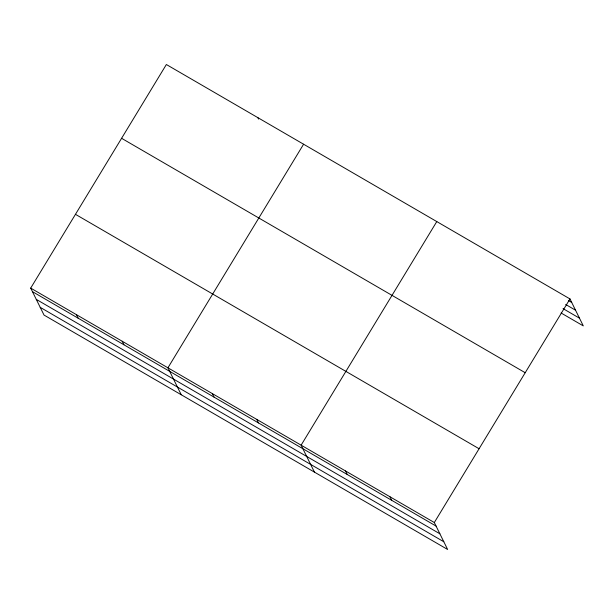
<?xml version="1.0" encoding="UTF-8"?>
<svg xmlns="http://www.w3.org/2000/svg" width="614" height="614" viewBox="0 0 614 614"><rect width="100%" height="100%" fill="white"/><g stroke="black" fill="none" stroke-linecap="round" stroke-linejoin="round"><path stroke-width="0.92" d="M30.7 288.104L434.313 522.529L447.637 549.484L44.024 315.066L30.7 288.104L166.363 64.516L569.976 298.934L583.3 325.896L561.104 313.002M303.592 144.221L167.929 367.809L181.253 394.764M436.784 221.577L301.121 445.173L314.445 472.128M434.313 522.529L569.976 298.934M568.441 300.568L571.726 302.479M565.678 304.475L575.548 310.208M563.038 308.619L579.478 318.167M121.595 138.303L525.208 372.721M75.468 214.324L479.081 448.742M32.45 291.65L436.063 526.075M36.272 299.379L439.885 533.796M40.202 307.338L443.815 541.755M257.849 117.65L258.548 119.07M389.913 496.741L391.671 500.287M345.521 470.953L347.271 474.499M256.721 419.385L258.479 422.923M212.329 393.597L214.079 397.143M122.186 341.246L123.936 344.784M76.443 314.675L78.193 318.221"/></g></svg>
